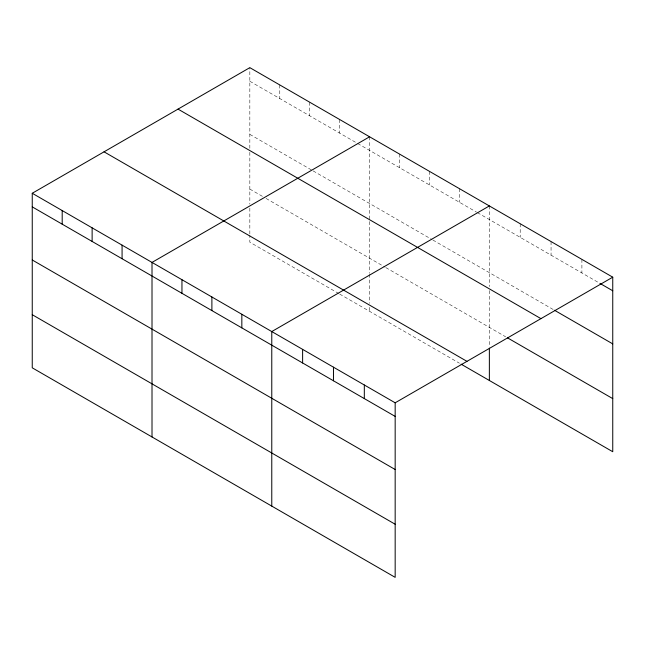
<?xml version="1.0" encoding="UTF-8"?>
<svg xmlns="http://www.w3.org/2000/svg" width="645" height="645" viewBox="0 0 645 645"><rect width="100%" height="100%" fill="white"/><g stroke="black" fill="none" stroke-linecap="round" stroke-linejoin="round"><path stroke-width="0.48" stroke-dasharray="3.23 2.42" d="M249.833 148.294L249.833 67.652M249.833 81.254L356.766 142.988M357.62 143.48L476.526 212.132M477.381 212.624L599.044 282.865M249.833 134.362L312.285 170.417M313.139 170.909L432.045 239.561M432.9 240.053L553.628 309.753M249.833 189.082L262.668 196.491M266.087 198.466L384.992 267.119M385.847 267.611L505.64 336.771M338.802 293.556L249.833 242.197L249.833 235.183M339.657 294.056L459.417 363.2M581.903 259.371L581.903 272.972M551.056 241.561L551.056 255.162M520.209 223.75L520.209 237.352M489.362 205.94L489.362 286.582M489.362 290.564L489.362 347.413M459.417 188.654L459.417 202.256M429.481 171.368L429.481 184.97M399.537 154.082L399.537 167.684M369.593 136.796L369.593 273.262M369.593 274.262L369.593 303.319M369.593 307.334L369.593 311.342M339.657 119.51L339.657 133.112M309.713 102.224L309.713 115.826M279.777 84.938L279.777 98.54M249.833 152.276L249.833 204.118M249.833 208.125L249.833 234.175"/><path stroke-width="0.97" d="M395.167 469.512L395.167 402.803L32.25 193.274L32.25 367.819L395.167 577.348L395.167 469.512L32.25 259.983M461.127 364.183L612.75 451.726L612.75 277.181L249.833 67.652L32.25 193.274M369.593 136.796L152.01 262.418L152.01 436.963M489.362 205.94L271.771 331.562L271.771 506.107M395.167 402.803L612.75 277.181M599.898 283.357L612.75 290.782M554.482 310.253L612.75 343.89M178.028 109.11L540.945 318.638M507.357 337.762L612.75 398.61M104.055 151.825L466.972 361.353M32.25 206.876L395.167 416.404M32.25 314.704L395.167 524.232M489.362 348.413L489.362 380.486M364.32 384.992L364.32 398.594M333.473 367.182L333.473 380.784M302.618 349.372L302.618 362.974M241.835 314.276L241.835 327.878M211.891 296.99L211.891 310.592M181.955 279.704L181.955 293.306M122.074 245.132L122.074 258.734M92.13 227.846L92.13 241.448M62.194 210.56L62.194 224.162"/></g></svg>
